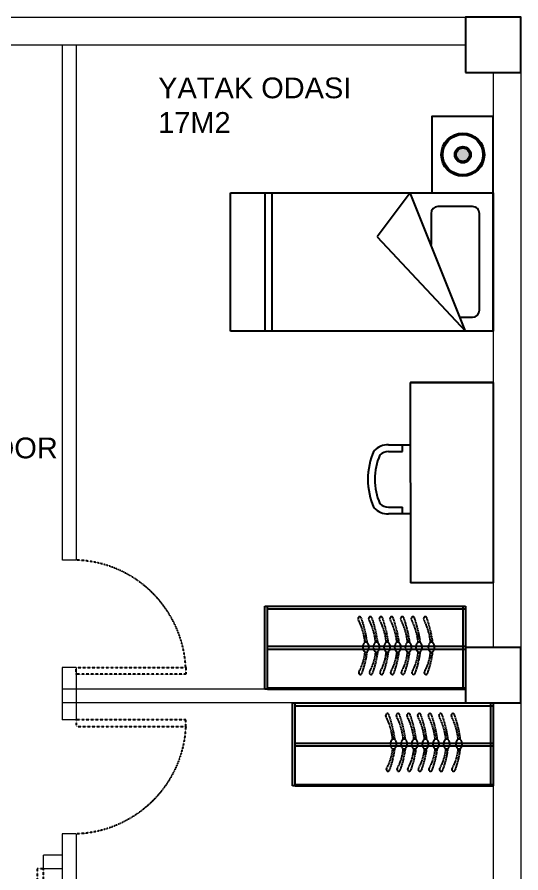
# Model space of a CAD drawing. Header units: millimetres. Extents: x 694231 to 734331, y 4486031 to 4541543.
# Drawn here: x 724374 to 724738, y 4490488 to 4491107 of the extents above; entities that cross this region are included whole.
import ezdxf

# ---------------------------------------------------------------- set-up
doc = ezdxf.new("R2010")
doc.units = ezdxf.units.MM
doc.linetypes.add('HIDDEN2', pattern=[0.1875, 0.125, -0.0625])
doc.linetypes.add('TIP 2_XREF$0$HIDDEN2', pattern=[4.7625, 3.175, -1.5875])
for name, color, linetype in [('A-BA', 1, 'Continuous'), ('A-TEFRIS', 251, 'Continuous'), ('TIP 2_XREF$0$IZDUSUM-2', 252, 'TIP 2_XREF$0$HIDDEN2')]:
    doc.layers.add(name, color=color, linetype=linetype)
doc.layers.add('DBM_w_sld', color=111, linetype='Continuous', lineweight=20)
doc.styles.get("Standard").update_dxf_attribs({"font": 'arial.ttf'})

# ---------------------------------------------------------------- blocks, each defined once
blk = doc.blocks.new('eeere')
at = {"color": 8, "linetype": 'HIDDEN2'}
blk.add_lwpolyline([(11494.09, 494), (11414.82, 494), (11414.82, 498.7), (11494.09, 498.7)], close=True, dxfattribs=at)
blk.add_arc((11412.37, 494.63), 81.83, 2.85431, 88.2863, dxfattribs=at)
blk = doc.blocks.new('rr')
at = {"layer": 'A-TEFRIS'}
blk.add_hatch(color=256, dxfattribs=at).paths.add_polyline_path([(625.82, 2497.72, -1), (635.52, 2497.72, -1)])
for p, q in [((503.19, 2475.72), (503.19, 2665.72)), ((503.19, 2665.72), (603.19, 2665.72)), ((603.19, 2665.72), (603.19, 2475.72)), ((503.19, 2640.72), (603.19, 2640.72)), ((503.19, 2635.72), (603.19, 2635.72)), ((571.19, 2559.72), (503.19, 2495.72)), ((603.19, 2535.72), (571.19, 2559.72)), ((503.19, 2495.72), (603.19, 2535.72)), ((588.19, 2520.72), (565.69, 2520.72)), ((593.19, 2490.72), (593.19, 2515.72)), ((513.19, 2499.72), (513.19, 2490.72)), ((518.19, 2485.72), (588.19, 2485.72)), ((603.19, 2475.72), (503.19, 2475.72))]:
    blk.add_line(p, q, dxfattribs=at)
blk.add_lwpolyline([(503.19, 2475.72), (658.19, 2475.72), (658.19, 2520.12), (603.19, 2520.12)], dxfattribs=at)
for radius in [15.6, 14.56, 5.89, 4.85]:
    blk.add_circle((630.67, 2497.72), radius, dxfattribs=at)
for centre, start, end in [((588.19, 2515.72), 0, 90), ((518.19, 2490.72), 180, 270), ((588.19, 2490.72), 270, 0)]:
    blk.add_arc(centre, 5, start, end, dxfattribs=at)
blk = doc.blocks.new('fwetwet')
at = {"layer": 'TIP 2_XREF$0$IZDUSUM-2', "ltscale": 0.1, "elevation": 23.97}
for points in [[(2491.31, -31581.72, -0.057952), (2494.19, -31569.82, -1.08017), (2495.89, -31570.6, 0.102886), (2492.49, -31581.51, 0.821198)], [(2498.09, -31581.73, -0.057952), (2500.97, -31569.83, -1.08017), (2502.67, -31570.61, 0.102886), (2499.27, -31581.52, 0.821198)], [(2503.92, -31581.73, -0.057952), (2506.8, -31569.83, -1.08017), (2508.5, -31570.61, 0.102886), (2505.1, -31581.52, 0.821198)], [(2509.75, -31581.72, -0.057952), (2512.63, -31569.82, -1.08017), (2514.33, -31570.61, 0.102886), (2510.93, -31581.51, 0.821198)], [(2515.58, -31581.72, -0.057952), (2518.46, -31569.82, -1.08017), (2520.16, -31570.6, 0.102886), (2516.76, -31581.51, 0.821198)], [(2521.41, -31581.73, -0.057952), (2524.29, -31569.83, -1.08017), (2525.99, -31570.61, 0.102886), (2522.59, -31581.52, 0.821198)], [(2527.24, -31581.73, -0.057952), (2530.12, -31569.83, -1.08017), (2531.82, -31570.61, 0.102886), (2528.42, -31581.52, 0.821198)], [(2491.31, -31586.55, 0.05069), (2494.55, -31600.17, 1.08017), (2496.25, -31599.39, -0.089234), (2492.49, -31586.76, -0.821198)], [(2498.09, -31586.56, 0.05069), (2501.33, -31600.17, 1.08017), (2503.03, -31599.39, -0.089234), (2499.27, -31586.77, -0.821198)], [(2503.92, -31586.56, 0.05069), (2507.16, -31600.18, 1.08017), (2508.86, -31599.39, -0.089234), (2505.1, -31586.77, -0.821198)], [(2509.75, -31586.55, 0.05069), (2512.99, -31600.17, 1.08017), (2514.69, -31599.39, -0.089234), (2510.93, -31586.76, -0.821198)], [(2515.58, -31586.55, 0.05069), (2518.82, -31600.17, 1.08017), (2520.52, -31599.39, -0.089234), (2516.76, -31586.76, -0.821198)], [(2521.41, -31586.56, 0.05069), (2524.65, -31600.18, 1.08017), (2526.35, -31599.39, -0.089234), (2522.59, -31586.77, -0.821198)], [(2527.24, -31586.56, 0.05069), (2530.48, -31600.17, 1.08017), (2532.18, -31599.39, -0.089234), (2528.42, -31586.77, -0.821198)]]:
    blk.add_lwpolyline(points, format="xyb", dxfattribs=at)
for points in [[(2492.08, -31581.43, -0.144333), (2492.7, -31581.62, -0.107177), (2493.31, -31582.23, -0.077818), (2493.67, -31583.06, -0.065016), (2493.81, -31584.14, -0.065016), (2493.67, -31585.22, -0.077818), (2493.3, -31586.05, -0.107177), (2492.7, -31586.66, -0.144333), (2492.08, -31586.84, -0.144333), (2491.46, -31586.66, -0.107177), (2490.85, -31586.05, -0.077818), (2490.48, -31585.22, -0.065016), (2490.34, -31584.14, -0.065016), (2490.48, -31583.06, -0.077818), (2490.85, -31582.23, -0.107177), (2491.46, -31581.62, -0.144333)], [(2498.86, -31581.44, -0.144333), (2499.47, -31581.62, -0.107177), (2500.08, -31582.23, -0.077818), (2500.45, -31583.06, -0.065016), (2500.59, -31584.14, -0.065016), (2500.45, -31585.22, -0.077818), (2500.08, -31586.05, -0.107177), (2499.47, -31586.66, -0.144333), (2498.85, -31586.84, -0.144333), (2498.23, -31586.66, -0.107177), (2497.63, -31586.05, -0.077818), (2497.26, -31585.22, -0.065016), (2497.12, -31584.14, -0.065016), (2497.26, -31583.06, -0.077818), (2497.63, -31582.23, -0.107177), (2498.24, -31581.62, -0.144333)], [(2504.69, -31581.44, -0.144333), (2505.3, -31581.62, -0.107177), (2505.91, -31582.23, -0.077818), (2506.28, -31583.06, -0.065016), (2506.42, -31584.14, -0.065016), (2506.28, -31585.22, -0.077818), (2505.91, -31586.05, -0.107177), (2505.3, -31586.66, -0.144333), (2504.68, -31586.85, -0.144333), (2504.06, -31586.66, -0.107177), (2503.46, -31586.05, -0.077818), (2503.09, -31585.22, -0.065016), (2502.95, -31584.14, -0.065016), (2503.09, -31583.06, -0.077818), (2503.46, -31582.23, -0.107177), (2504.07, -31581.62, -0.144333)], [(2510.52, -31581.43, -0.144333), (2511.14, -31581.62, -0.107177), (2511.74, -31582.23, -0.077818), (2512.11, -31583.06, -0.065016), (2512.25, -31584.14, -0.065016), (2512.11, -31585.22, -0.077818), (2511.74, -31586.05, -0.107177), (2511.13, -31586.66, -0.144333), (2510.51, -31586.84, -0.144333), (2509.9, -31586.66, -0.107177), (2509.29, -31586.05, -0.077818), (2508.92, -31585.22, -0.065016), (2508.78, -31584.14, -0.065016), (2508.92, -31583.06, -0.077818), (2509.29, -31582.23, -0.107177), (2509.9, -31581.62, -0.144333)], [(2516.35, -31581.43, -0.144333), (2516.97, -31581.61, -0.107177), (2517.57, -31582.22, -0.077818), (2517.94, -31583.06, -0.065016), (2518.08, -31584.14, -0.065016), (2517.94, -31585.21, -0.077818), (2517.57, -31586.05, -0.107177), (2516.96, -31586.66, -0.144333), (2516.35, -31586.84, -0.144333), (2515.73, -31586.66, -0.107177), (2515.12, -31586.05, -0.077818), (2514.75, -31585.21, -0.065016), (2514.61, -31584.13, -0.065016), (2514.75, -31583.06, -0.077818), (2515.12, -31582.22, -0.107177), (2515.73, -31581.61, -0.144333)], [(2522.18, -31581.44, -0.144333), (2522.8, -31581.62, -0.107177), (2523.4, -31582.23, -0.077818), (2523.77, -31583.06, -0.065016), (2523.91, -31584.14, -0.065016), (2523.77, -31585.22, -0.077818), (2523.4, -31586.05, -0.107177), (2522.79, -31586.66, -0.144333), (2522.18, -31586.85, -0.144333), (2521.56, -31586.66, -0.107177), (2520.95, -31586.05, -0.077818), (2520.58, -31585.22, -0.065016), (2520.44, -31584.14, -0.065016), (2520.58, -31583.06, -0.077818), (2520.95, -31582.23, -0.107177), (2521.56, -31581.62, -0.144333)], [(2528.01, -31581.44, -0.144333), (2528.63, -31581.62, -0.107177), (2529.24, -31582.23, -0.077818), (2529.6, -31583.06, -0.065016), (2529.74, -31584.14, -0.065016), (2529.6, -31585.22, -0.077818), (2529.23, -31586.05, -0.107177), (2528.63, -31586.66, -0.144333), (2528.01, -31586.84, -0.144333), (2527.39, -31586.66, -0.107177), (2526.78, -31586.05, -0.077818), (2526.41, -31585.22, -0.065016), (2526.27, -31584.14, -0.065016), (2526.42, -31583.06, -0.077818), (2526.78, -31582.23, -0.107177), (2527.39, -31581.62, -0.144333)]]:
    blk.add_lwpolyline(points, format="xyb", close=True, dxfattribs=at)
blk = doc.blocks.new('dolappp')
at = {"layer": 'A-TEFRIS'}
for p, q in [((12545.6, 2165.52), (12545.6, 2225.52)), ((12545.6, 2223.52), (12688.93, 2223.52))]:
    blk.add_line(p, q, dxfattribs=at)
for points in [[(12543.6, 2165.52), (12543.6, 2225.52)], [(12543.6, 2225.52), (12688.93, 2225.52)], [(12686.93, 2225.52), (12686.93, 2165.52)], [(12688.93, 2225.52), (12688.93, 2165.52)], [(12545.6, 2196.5), (12686.93, 2196.5)], [(12686.93, 2196.5), (12688.93, 2196.5)], [(12545.6, 2194.5), (12686.93, 2194.5)], [(12686.93, 2194.5), (12688.93, 2194.5)], [(12545.6, 2165.52), (12543.6, 2165.52)], [(12545.6, 2166.52), (12688.93, 2166.52)], [(12545.6, 2165.52), (12688.93, 2165.52)]]:
    blk.add_lwpolyline(points, dxfattribs=at)
at = {"layer": 'A-TEFRIS', "xscale": 1.320000000000001, "yscale": 1.320000000000001, "zscale": 1.320000000000001, "rotation": 180.0000000000001}
blk.add_blockref('fwetwet', (15953.73, -39495.22, -31.64), dxfattribs=at)
blk = doc.blocks.new('eee')
at = {"layer": 'A-TEFRIS'}
for p, q in [((13927.05, 2238.17), (13942.94, 2238.17)), ((13927.05, 2233.17), (13937.05, 2233.17)), ((13937.05, 2233.17), (13937.05, 2238.17)), ((13927.05, 2193.17), (13937.05, 2193.17)), ((13937.05, 2188.17), (13937.05, 2193.17)), ((13942.94, 2188.17), (13927.05, 2188.17))]:
    blk.add_line(p, q, dxfattribs=at)
for points in [[(13942.73, 2283.09), (13942.95, 2138.38)], [(13942.73, 2283.09), (14002.73, 2283.09), (14002.73, 2138.38)], [(14002.62, 2283.09), (13942.84, 2283.09)], [(14002.73, 2138.38), (13942.95, 2138.38)]]:
    blk.add_lwpolyline(points, dxfattribs=at)
for centre, radius, start, end in [((13962.57, 2213.17), 50.52, 155.92909, 204.07091), ((13927.05, 2223.17), 15, 90, 135), ((13927.05, 2223.17), 10, 90, 129.4919), ((13961.98, 2213.17), 44.93, 156.77827, 203.22173), ((13927.05, 2203.17), 15, 225, 270), ((13927.05, 2203.17), 10, 230.5081, 270)]:
    blk.add_arc(centre, radius, start, end, dxfattribs=at)

msp = doc.modelspace()

# ---------------------------------------------------------------- linework, layer by layer
at = {"layer": 'A-BA', "ltscale": 10}
for points in [[(724698.44, 4491066.9), (724738.44, 4491066.9), (724738.44, 4491106.9), (724698.44, 4491106.9)], [(724698.44, 4490611.16), (724738.44, 4490611.16), (724738.44, 4490651.16), (724698.44, 4490651.16)]]:
    msp.add_lwpolyline(points, close=True, dxfattribs=at)
at = {"layer": 'DBM_w_sld'}
for points in [[(724738.44, 4491106.9), (724738.44, 4490056.9), (723979.85, 4490056.9), (723979.85, 4491106.9), (724698.44, 4491106.9)], [(724276.7, 4491086.9), (724416.7, 4491086.9)], [(724276.7, 4491086.9), (724698.44, 4491086.9)], [(724406.7, 4491086.9), (724406.7, 4490714.4)], [(724416.7, 4491086.9), (724416.7, 4490714.4)], [(724718.44, 4491066.9), (724718.44, 4490651.16)], [(724416.89, 4490714.4), (724406.89, 4490714.4)], [(724406.7, 4490636.69), (724406.7, 4490598.93)], [(724416.7, 4490636.69), (724406.7, 4490636.69)], [(724416.7, 4490636.69), (724416.7, 4490598.93)], [(724647.7, 4490621.16), (724406.7, 4490621.16)], [(724698.44, 4490611.16), (724406.7, 4490611.16)], [(724718.44, 4490611.16), (724718.44, 4490096.9)], [(724416.7, 4490598.93), (724406.7, 4490598.93)], [(724406.7, 4490516.52), (724406.7, 4490076.9)], [(724416.7, 4490516.52), (724406.7, 4490516.52)], [(724416.7, 4490516.52), (724416.7, 4490076.9)], [(724406.7, 4490501.16), (724393.17, 4490501.16)], [(724393.17, 4490491.16), (724393.17, 4490501.16)], [(724406.7, 4490491.16), (724393.17, 4490491.16)]]:
    msp.add_lwpolyline(points, dxfattribs=at)

# ---------------------------------------------------------------- block references
at = {"rotation": 89.99999999999999}
msp.add_blockref('rr', (727194.16, 4490376.79), dxfattribs=at)
at = {"color": 5, "lineweight": 53}
for name, p in [('eee', (710715.71, 4488559.63)), ('eeere', (713001.88, 4490137.98)), ('dolappp', (712009.51, 4488455.64)), ('dolappp', (712029.51, 4488385.64))]:
    msp.add_blockref(name, p, dxfattribs=at)
at = {"color": 5, "lineweight": 53, "xscale": -1}
for p, rotation in [((713001.88, 4491092.94), 180), ((724887.17, 4501905.98), 90)]:
    msp.add_blockref('eeere', p, dxfattribs=dict(at, rotation=rotation))

# ---------------------------------------------------------------- texts
at = {"color": 5, "lineweight": 53, "char_height": 15, "attachment_point": 1}
for s, insert in [('{\\C7;YATAK ODASI\\P17M2}', (724476.05, 4491063.25)), ('{\\C7;KORİDOR\\P7M2}', (724305.59, 4490802.99))]:
    msp.add_mtext_dynamic_manual_height_columns(s, width=2900.1629, gutter_width=75, heights=[0], dxfattribs=dict(at, insert=insert))

doc.saveas('drawing.dxf')
